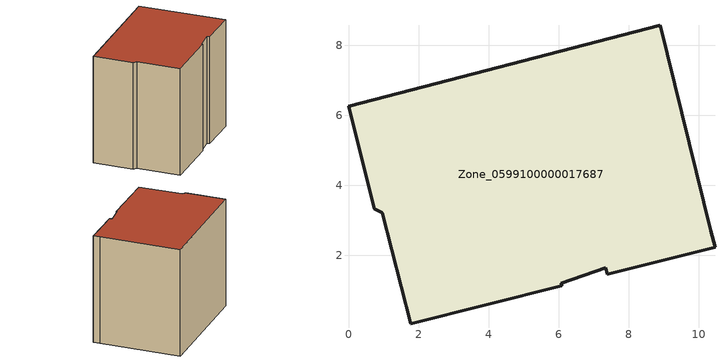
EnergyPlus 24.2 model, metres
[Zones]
Zone_0599100000017687
 floor ground (C_G): 7.33,1.65 6.07,1.21 6.09,1.13 1.78,0.05 0.96,3.21 0.73,3.33 0,6.26 8.9,8.56 10.33,2.7 10.46,2.23 7.38,1.46 z0
 wall outside (C_F): 6.07,1.21 7.33,1.65 7.38,1.46 10.46,2.23 10.33,2.7 8.9,8.56 0,6.26 0.73,3.33 0.96,3.21 1.78,0.05 6.09,1.13 6.07,1.21 z0:8.19
 roof outside (C_R): 10.46,2.23 10.33,2.7 8.9,8.56 0,6.26 0.73,3.33 0.96,3.21 1.78,0.05 6.09,1.13 6.07,1.21 7.33,1.65 7.38,1.46 z8.19
[BUILDING]
Pand.0599100000017687: North Axis=0; Terrain=City; Loads Convergence Tolerance Value=0.04; Temperature Convergence Tolerance Value=0.4; Solar Distribution=FullExterior; Maximum Number of Warmup Days=25; Minimum Number of Warmup Days=1
[Site:Location]
Rotterdam.The.Hague.AP_ZH_NLD Design_Conditions: Latitude=51.96; Longitude=4.45; Time Zone=1; Elevation=-4.5
[SITE:GROUNDTEMPERATURE:BUILDINGSURFACE]
18, 18, 18, 18, 18, 18, 18, 18, 18, 18, 18, 18
[MATERIAL] Thermal Absorptance=0.9; Solar Absorptance=0.7; Visible Absorptance=0.7
Name | Roughness | Thickness | Conductivity | Density | Specific Heat
G.TC.1946-1964 | MediumSmooth | 0.15 | 1 | 540 | 1210
F.TC.1946-1964 | Rough | 0.3 | 0.857143 | 1920 | 840
R.TC.1946-1964 | MediumRough | 0.2 | 0.235294 | 1500 | 1000
[CONSTRUCTION]
C_G: G.TC.1946-1964
C_F: F.TC.1946-1964
C_R: R.TC.1946-1964
[ZONE]
Zone_0599100000017687: Type=1; Multiplier=1; Ceiling Height=Autocalculate; Volume=Autocalculate; Floor Area=autocalculate; Part of Total Floor Area=Yes
[ZONEINFILTRATION:DESIGNFLOWRATE]
Infil_Zone_0599100000017687: Zone or ZoneList or Space or SpaceList=Zone_0599100000017687; Schedule=AlwaysOn; Design Flow Rate Calculation Method=Flow/Area; Flow Rate per Floor Area=0.003; Constant Term Coefficient=1; Temperature Term Coefficient=0; Velocity Term Coefficient=0; Velocity Squared Term Coefficient=0
[HVACTEMPLATE:ZONE:IDEALLOADSAIRSYSTEM]
Zone_0599100000017687: Maximum Heating Supply Air Temperature=50; Minimum Cooling Supply Air Temperature=13; Maximum Heating Supply Air Humidity Ratio=0.0156; Minimum Cooling Supply Air Humidity Ratio=0.0077; Heating Limit=NoLimit; Cooling Limit=NoLimit; Dehumidification Control Type=ConstantSensibleHeatRatio; Cooling Sensible Heat Ratio=0.7; Dehumidification Setpoint=60; Humidification Control Type=None; Humidification Setpoint=30; Outdoor Air Method=None; Outdoor Air Flow Rate per Person=0.00944; Outdoor Air Flow Rate per Zone Floor Area=0; Outdoor Air Flow Rate per Zone=0; Demand Controlled Ventilation Type=None; Outdoor Air Economizer Type=NoEconomizer; Heat Recovery Type=None; Sensible Heat Recovery Effectiveness=0.7; Latent Heat Recovery Effectiveness=0.65
[ZONECONTROL:THERMOSTAT]
ThermostatControl_Zone_0599100000017687: Zone or ZoneList=Zone_0599100000017687; Control Type Schedule=DualSetpointControlType; Control 1=Thermostat_Zone_0599100000017687; Temperature Difference Between Cutout And Setpoint=0
[THERMOSTATSETPOINT:DUALSETPOINT]
Thermostat_Zone_0599100000017687: Heating Setpoint Temperature Schedule=HeatingSetpoint_Zone_0599100000017687; Cooling Setpoint Temperature Schedule=CoolingSetpoint_Zone_0599100000017687
[SCHEDULE:COMPACT]
HeatingSetpoint_Zone_0599100000017687: Through: 12/31, For: AllDays, Until: 24:00, 21
CoolingSetpoint_Zone_0599100000017687: Through: 12/31, For: AllDays, Until: 24:00, 24
DualSetpointControlType: Through: 12/31, For: AllDays, Until: 24:00, 4
AlwaysOn: Through: 12/31, For: AllDays, Until: 24:00, 1
